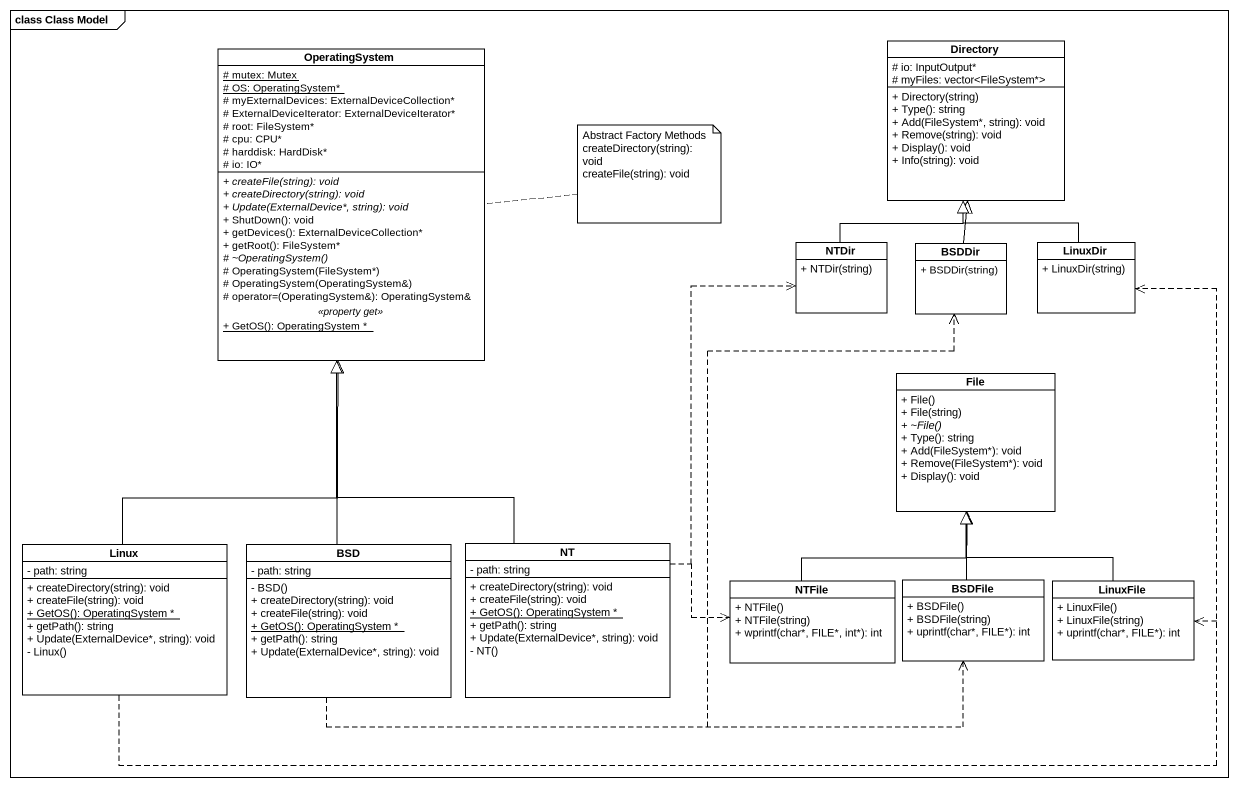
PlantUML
@startuml
mainframe class Class Model
hide circle
hide empty members
skinparam classAttributeIconSize 0
class Directory {
  # io: InputOutput*
  # myFiles: vector<FileSystem*>
  + Directory(string)
  + Type(): string
  + Add(FileSystem*, string): void
  + Remove(string): void
  + Display(): void
  + Info(string): void
}
class OperatingSystem {
  {static} # mutex: Mutex
  {static} # OS: OperatingSystem*
  # myExternalDevices: ExternalDeviceCollection*
  # ExternalDeviceIterator: ExternalDeviceIterator*
  # root: FileSystem*
  # cpu: CPU*
  # harddisk: HardDisk*
  # io: IO*
  --
  {abstract} + createFile(string): void
  {abstract} + createDirectory(string): void
  {abstract} + Update(ExternalDevice*, string): void
  + ShutDown(): void
  + getDevices(): ExternalDeviceCollection*
  + getRoot(): FileSystem*
  {abstract} # ~OperatingSystem()
  # OperatingSystem(FileSystem*)
  # OperatingSystem(OperatingSystem&)
  # operator=(OperatingSystem&): OperatingSystem&
  .. <<property get>> ..
  {static} + GetOS(): OperatingSystem *
}
class NTDir {
  + NTDir(string)
}
class BSDDir {
  + BSDDir(string)
}
class LinuxDir {
  + LinuxDir(string)
}
class "File" as File_ {
  + File()
  + File(string)
  {abstract} + ~File()
  + Type(): string
  + Add(FileSystem*): void
  + Remove(FileSystem*): void
  + Display(): void
}
class NT {
  - path: string
  + createDirectory(string): void
  + createFile(string): void
  {static} + GetOS(): OperatingSystem *
  + getPath(): string
  + Update(ExternalDevice*, string): void
  - NT()
}
class Linux {
  - path: string
  + createDirectory(string): void
  + createFile(string): void
  {static} + GetOS(): OperatingSystem *
  + getPath(): string
  + Update(ExternalDevice*, string): void
  - Linux()
}
class BSD {
  - path: string
  - BSD()
  + createDirectory(string): void
  + createFile(string): void
  {static} + GetOS(): OperatingSystem *
  + getPath(): string
  + Update(ExternalDevice*, string): void
}
class NTFile {
  + NTFile()
  + NTFile(string)
  + wprintf(char*, FILE*, int*): int
}
class BSDFile {
  + BSDFile()
  + BSDFile(string)
  + uprintf(char*, FILE*): int
}
class LinuxFile {
  + LinuxFile()
  + LinuxFile(string)
  + uprintf(char*, FILE*): int
}
NTDir -up-|> Directory
BSDDir -up-|> Directory
LinuxDir -up-|> Directory
NT -up-|> OperatingSystem
NT .up.> NTDir
NT .right.> NTFile
Linux -up-|> OperatingSystem
Linux .right.> LinuxDir
Linux .right.> LinuxFile
BSD -up-|> OperatingSystem
BSD .right.> BSDDir
BSD .right.> BSDFile
NTFile -up-|> File_
BSDFile -up-|> File_
LinuxFile -up-|> File_
note right of OperatingSystem
  Abstract Factory Methods
  createDirectory(string): void
  createFile(string): void
end note
@enduml
